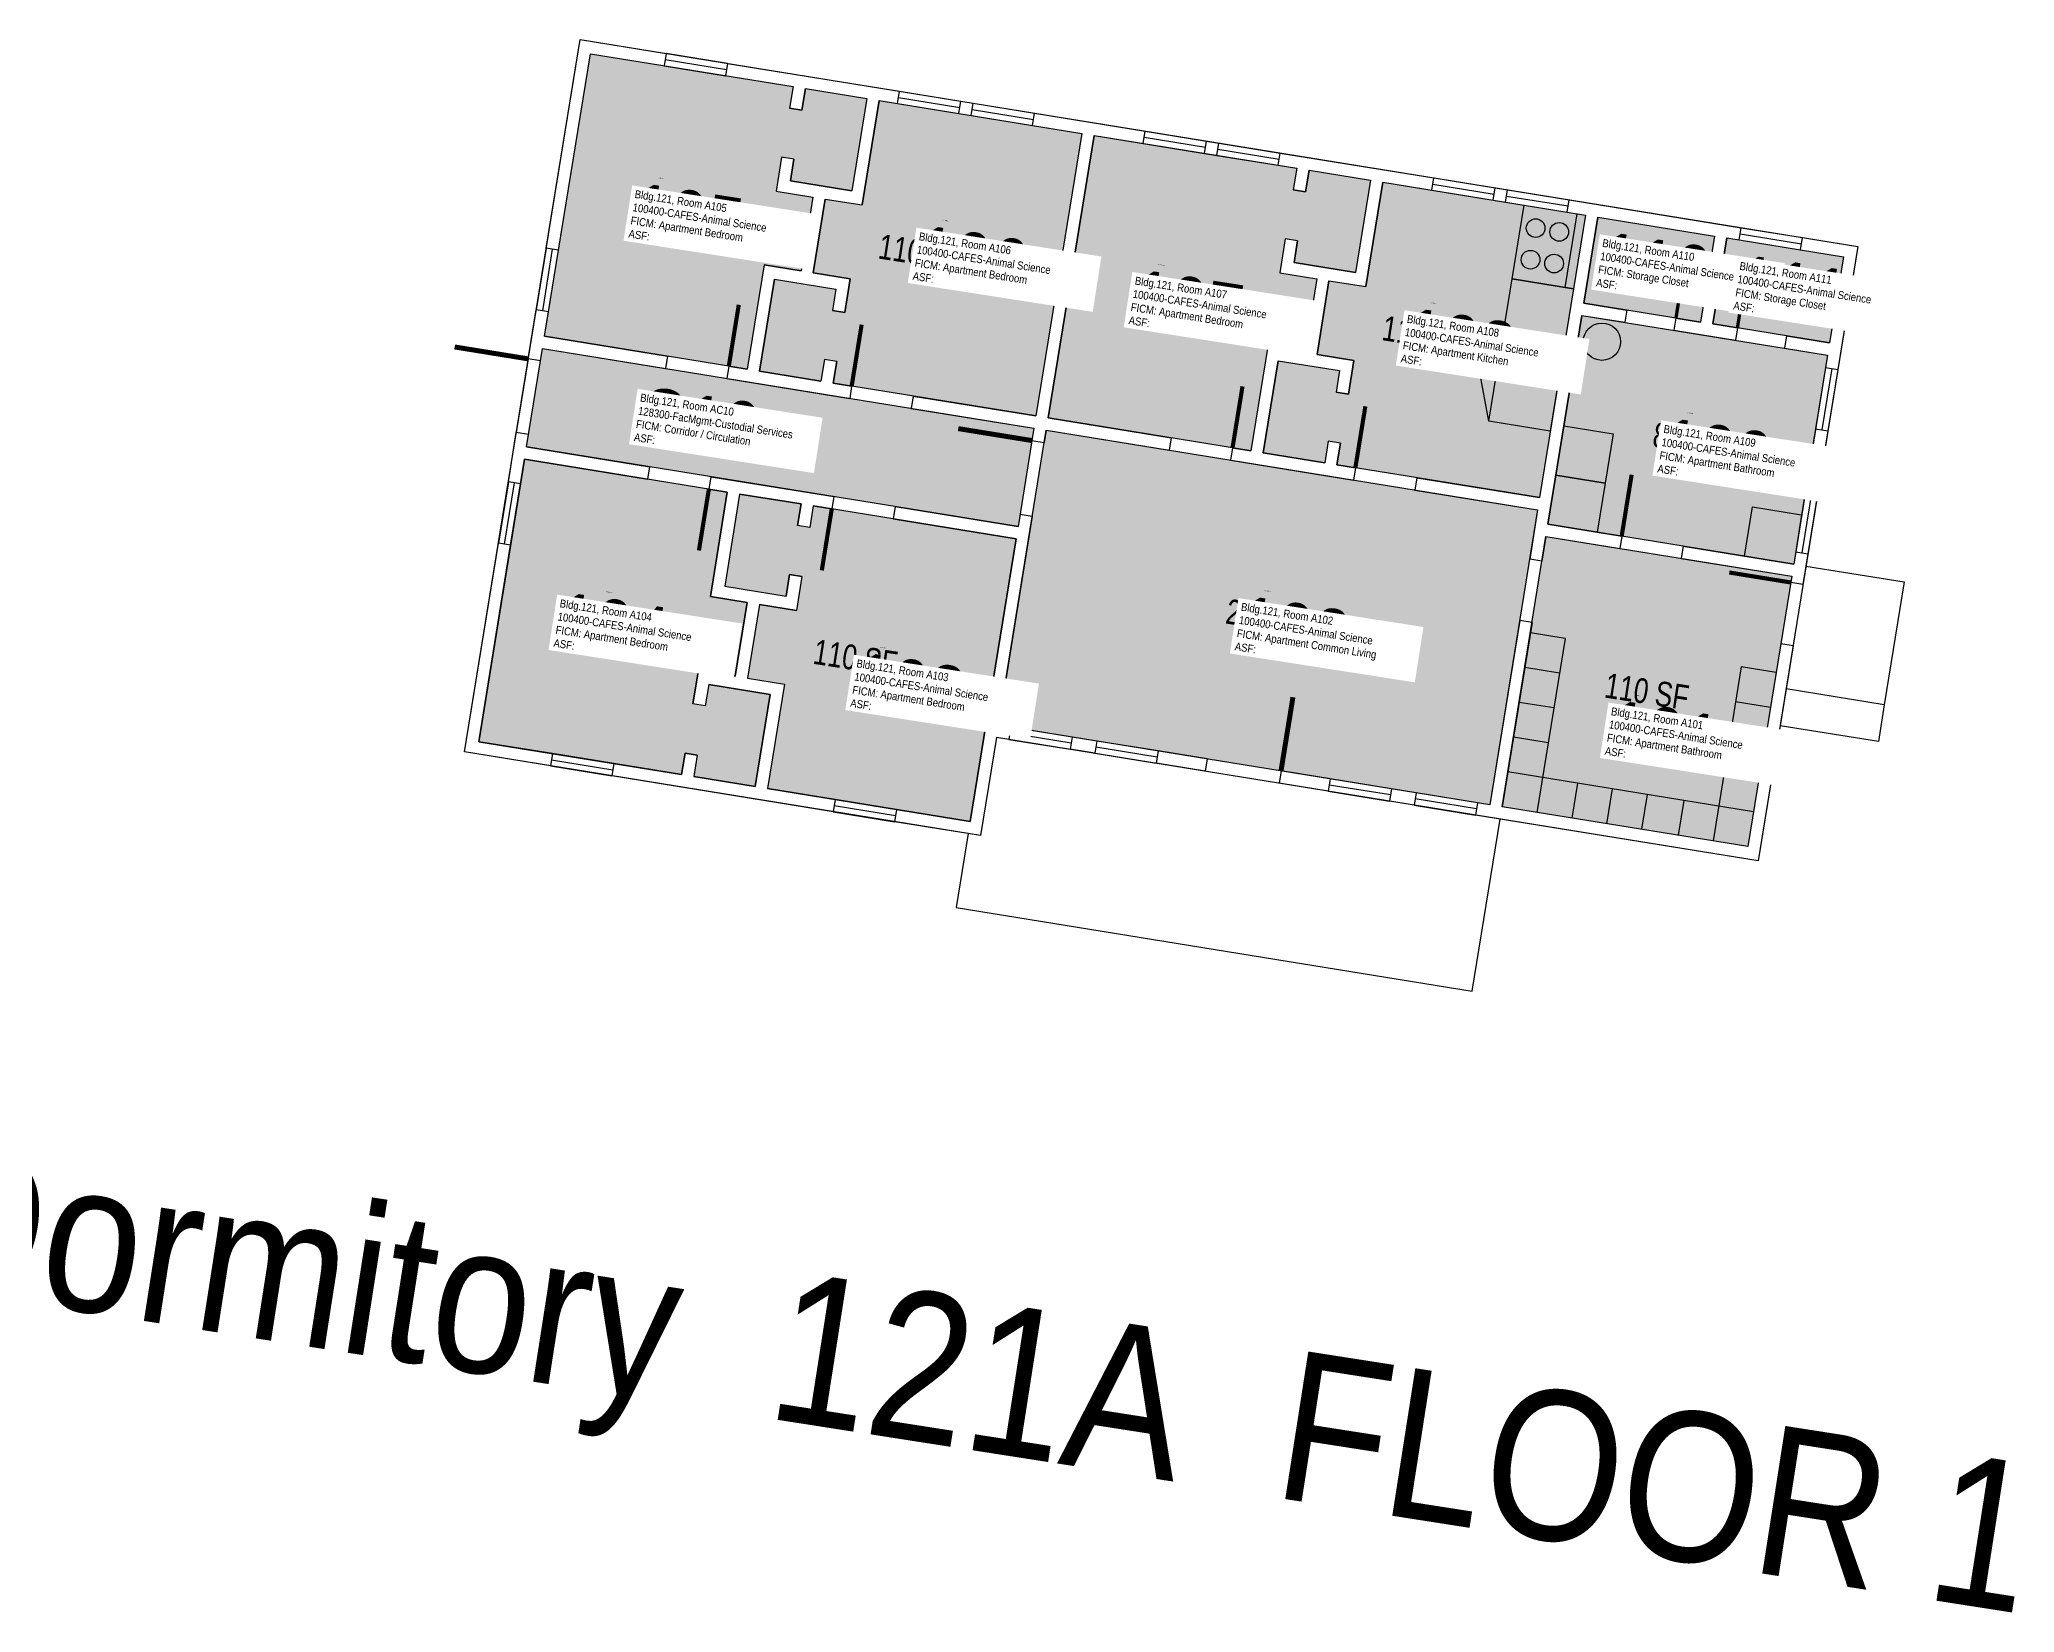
# Model space of a CAD drawing. Header units: inches. Extents: x 69132780 to 69134685, y 27726918 to 27727676.
# Drawn here: x 69133733 to 69134685, y 27726918 to 27727676 of the extents above; entities that cross this region are included whole.
import ezdxf
from ezdxf.enums import TextEntityAlignment as Align

# ---------------------------------------------------------------- set-up
doc = ezdxf.new("R2010")
doc.units = ezdxf.units.IN
doc.header["$LTSCALE"] = 10
doc.header["$MEASUREMENT"] = 0
for name, color, linetype in [('A-DOOR', 2, 'CONTINUOUS'), ('A-FLOR', 3, 'CONTINUOUS'), ('A-GLAZ', 1, 'CONTINUOUS'), ('A-IDEN-RNUM', 7, 'CONTINUOUS'), ('A-IDEN-SNUM', 4, 'CONTINUOUS'), ('A-IDEN-VNUM', 4, 'CONTINUOUS'), ('A-TTLB', 4, 'CONTINUOUS'), ('A-WALL', 5, 'CONTINUOUS'), ('AREA-ASSIGN', 7, 'CONTINUOUS'), ('AREA-GROSS', 1, 'CONTINUOUS'), ('AREA-TEXT', 3, 'CONTINUOUS'), ('Rooms-Category-Color', 7, 'CONTINUOUS'), ('Rooms-College-Color', 7, 'CONTINUOUS'), ('Rooms-Department-Color', 7, 'CONTINUOUS'), ('Rooms-Division-Color', 7, 'CONTINUOUS'), ('Rooms-Information', 7, 'CONTINUOUS')]:
    doc.layers.add(name, color=color, linetype=linetype)
doc.styles.add('CP_AREA', font='arial.ttf', dxfattribs={"height": 15})
doc.styles.add('CP_ROOMSNUMBER', font='arial.ttf', dxfattribs={"height": 1})
doc.styles.add('CP_ROOMVNUMBER', font='arial.ttf', dxfattribs={"width": 0.85, "height": 0.075})
doc.styles.add('CP_TITLE', font='arial.ttf', dxfattribs={"width": 0.85, "height": 0.125})

msp = doc.modelspace()

# ---------------------------------------------------------------- hatches: boundary and pattern name
at = {"layer": 'Rooms-Category-Color', "true_color": 0x728ef3}
for points in [[(69134073.76, 27727516.99), (69133976.04, 27727532.84), (69133998.12, 27727669.06), (69134095.85, 27727653.22), (69134094.17, 27727642.85), (69134100.09, 27727641.89), (69134101.77, 27727652.25), (69134131.38, 27727647.45), (69134124.18, 27727603.03), (69134094.57, 27727607.83), (69134096.25, 27727618.2), (69134090.33, 27727619.16), (69134087.69, 27727602.87), (69134105.45, 27727599.99), (69134099.69, 27727564.46), (69134081.92, 27727567.34)], [(69134212.94, 27727494.43), (69134115.22, 27727510.27), (69134116.9, 27727520.64), (69134110.98, 27727521.6), (69134109.3, 27727511.23), (69134079.68, 27727516.03), (69134086.89, 27727560.45), (69134116.5, 27727555.65), (69134114.82, 27727545.29), (69134120.74, 27727544.33), (69134123.38, 27727560.61), (69134105.61, 27727563.5), (69134111.38, 27727599.03), (69134129.14, 27727596.15), (69134137.31, 27727646.49), (69134235.03, 27727630.65)], [(69134316.59, 27727477.62), (69134218.87, 27727493.47), (69134240.95, 27727629.69), (69134338.68, 27727613.85), (69134337, 27727603.48), (69134342.92, 27727602.52), (69134344.6, 27727612.89), (69134374.21, 27727608.08), (69134367.01, 27727563.66), (69134337.4, 27727568.47), (69134339.08, 27727578.83), (69134333.16, 27727579.79), (69134330.51, 27727563.5), (69134348.28, 27727560.62), (69134342.52, 27727525.09), (69134324.75, 27727527.97)], [(69134455.77, 27727455.06), (69134358.05, 27727470.9), (69134359.73, 27727481.27), (69134353.81, 27727482.23), (69134352.13, 27727471.86), (69134322.51, 27727476.66), (69134329.72, 27727521.08), (69134359.33, 27727516.28), (69134357.65, 27727505.92), (69134363.57, 27727504.96), (69134366.21, 27727521.25), (69134348.44, 27727524.13), (69134354.21, 27727559.66), (69134371.97, 27727556.78), (69134380.14, 27727607.12), (69134477.86, 27727591.28)], [(69134533.33, 27727539.74), (69134477.06, 27727548.86), (69134483.78, 27727590.32), (69134540.05, 27727581.2)], [(69134539.25, 27727538.78), (69134545.97, 27727580.24), (69134602.24, 27727571.12), (69134595.51, 27727529.66)], [(69134476.1, 27727542.94), (69134594.55, 27727523.73), (69134578.23, 27727423.05), (69134459.78, 27727442.25)], [(69134431.77, 27727306.99), (69134194.86, 27727345.4), (69134217.91, 27727487.55), (69134454.81, 27727449.14)], [(69134064.16, 27727457.77), (69133966.44, 27727473.61), (69133944.35, 27727337.39), (69134042.07, 27727321.55), (69134043.76, 27727331.91), (69134049.68, 27727330.95), (69134048, 27727320.59), (69134077.61, 27727315.78), (69134084.81, 27727360.2), (69134055.2, 27727365.01), (69134053.52, 27727354.64), (69134047.6, 27727355.6), (69134050.24, 27727371.89), (69134068, 27727369.01), (69134073.77, 27727404.54), (69134056, 27727407.42)], [(69134203.34, 27727435.2), (69134105.62, 27727451.05), (69134103.94, 27727440.68), (69134098.02, 27727441.64), (69134099.7, 27727452.01), (69134070.08, 27727456.81), (69134062.88, 27727412.39), (69134092.49, 27727407.59), (69134094.17, 27727417.95), (69134100.1, 27727416.99), (69134097.46, 27727400.7), (69134079.69, 27727403.58), (69134073.93, 27727368.05), (69134091.7, 27727365.17), (69134083.53, 27727314.82), (69134181.26, 27727298.98)], [(69134556.14, 27727286.83), (69134437.69, 27727306.03), (69134458.82, 27727436.33), (69134577.27, 27727417.13)]]:
    msp.add_hatch(color=171, dxfattribs=at).paths.add_polyline_path(points)
at = {"layer": 'Rooms-Category-Color', "true_color": 0xadadad}
msp.add_hatch(color=253, dxfattribs=at).paths.add_polyline_path([(69134204.3, 27727441.12), (69133967.4, 27727479.53), (69133975.08, 27727526.91), (69134211.98, 27727488.51)])
at = {"layer": 'Rooms-College-Color', "true_color": 0xadadad}
for points in [[(69134073.76, 27727516.99), (69133976.04, 27727532.84), (69133998.12, 27727669.06), (69134095.85, 27727653.22), (69134094.17, 27727642.85), (69134100.09, 27727641.89), (69134101.77, 27727652.25), (69134131.38, 27727647.45), (69134124.18, 27727603.03), (69134094.57, 27727607.83), (69134096.25, 27727618.2), (69134090.33, 27727619.16), (69134087.69, 27727602.87), (69134105.45, 27727599.99), (69134099.69, 27727564.46), (69134081.92, 27727567.34)], [(69134212.94, 27727494.43), (69134115.22, 27727510.27), (69134116.9, 27727520.64), (69134110.98, 27727521.6), (69134109.3, 27727511.23), (69134079.68, 27727516.03), (69134086.89, 27727560.45), (69134116.5, 27727555.65), (69134114.82, 27727545.29), (69134120.74, 27727544.33), (69134123.38, 27727560.61), (69134105.61, 27727563.5), (69134111.38, 27727599.03), (69134129.14, 27727596.15), (69134137.31, 27727646.49), (69134235.03, 27727630.65)], [(69134316.59, 27727477.62), (69134218.87, 27727493.47), (69134240.95, 27727629.69), (69134338.68, 27727613.85), (69134337, 27727603.48), (69134342.92, 27727602.52), (69134344.6, 27727612.89), (69134374.21, 27727608.08), (69134367.01, 27727563.66), (69134337.4, 27727568.47), (69134339.08, 27727578.83), (69134333.16, 27727579.79), (69134330.51, 27727563.5), (69134348.28, 27727560.62), (69134342.52, 27727525.09), (69134324.75, 27727527.97)], [(69134455.77, 27727455.06), (69134358.05, 27727470.9), (69134359.73, 27727481.27), (69134353.81, 27727482.23), (69134352.13, 27727471.86), (69134322.51, 27727476.66), (69134329.72, 27727521.08), (69134359.33, 27727516.28), (69134357.65, 27727505.92), (69134363.57, 27727504.96), (69134366.21, 27727521.25), (69134348.44, 27727524.13), (69134354.21, 27727559.66), (69134371.97, 27727556.78), (69134380.14, 27727607.12), (69134477.86, 27727591.28)], [(69134533.33, 27727539.74), (69134477.06, 27727548.86), (69134483.78, 27727590.32), (69134540.05, 27727581.2)], [(69134539.25, 27727538.78), (69134545.97, 27727580.24), (69134602.24, 27727571.12), (69134595.51, 27727529.66)], [(69134476.1, 27727542.94), (69134594.55, 27727523.73), (69134578.23, 27727423.05), (69134459.78, 27727442.25)], [(69134204.3, 27727441.12), (69133967.4, 27727479.53), (69133975.08, 27727526.91), (69134211.98, 27727488.51)], [(69134431.77, 27727306.99), (69134194.86, 27727345.4), (69134217.91, 27727487.55), (69134454.81, 27727449.14)], [(69134064.16, 27727457.77), (69133966.44, 27727473.61), (69133944.35, 27727337.39), (69134042.07, 27727321.55), (69134043.76, 27727331.91), (69134049.68, 27727330.95), (69134048, 27727320.59), (69134077.61, 27727315.78), (69134084.81, 27727360.2), (69134055.2, 27727365.01), (69134053.52, 27727354.64), (69134047.6, 27727355.6), (69134050.24, 27727371.89), (69134068, 27727369.01), (69134073.77, 27727404.54), (69134056, 27727407.42)], [(69134203.34, 27727435.2), (69134105.62, 27727451.05), (69134103.94, 27727440.68), (69134098.02, 27727441.64), (69134099.7, 27727452.01), (69134070.08, 27727456.81), (69134062.88, 27727412.39), (69134092.49, 27727407.59), (69134094.17, 27727417.95), (69134100.1, 27727416.99), (69134097.46, 27727400.7), (69134079.69, 27727403.58), (69134073.93, 27727368.05), (69134091.7, 27727365.17), (69134083.53, 27727314.82), (69134181.26, 27727298.98)], [(69134556.14, 27727286.83), (69134437.69, 27727306.03), (69134458.82, 27727436.33), (69134577.27, 27727417.13)]]:
    msp.add_hatch(color=253, dxfattribs=at).paths.add_polyline_path(points)
at = {"layer": 'Rooms-Department-Color', "true_color": 0xe3c5e1}
for points in [[(69134073.76, 27727516.99), (69133976.04, 27727532.84), (69133998.12, 27727669.06), (69134095.85, 27727653.22), (69134094.17, 27727642.85), (69134100.09, 27727641.89), (69134101.77, 27727652.25), (69134131.38, 27727647.45), (69134124.18, 27727603.03), (69134094.57, 27727607.83), (69134096.25, 27727618.2), (69134090.33, 27727619.16), (69134087.69, 27727602.87), (69134105.45, 27727599.99), (69134099.69, 27727564.46), (69134081.92, 27727567.34)], [(69134212.94, 27727494.43), (69134115.22, 27727510.27), (69134116.9, 27727520.64), (69134110.98, 27727521.6), (69134109.3, 27727511.23), (69134079.68, 27727516.03), (69134086.89, 27727560.45), (69134116.5, 27727555.65), (69134114.82, 27727545.29), (69134120.74, 27727544.33), (69134123.38, 27727560.61), (69134105.61, 27727563.5), (69134111.38, 27727599.03), (69134129.14, 27727596.15), (69134137.31, 27727646.49), (69134235.03, 27727630.65)], [(69134316.59, 27727477.62), (69134218.87, 27727493.47), (69134240.95, 27727629.69), (69134338.68, 27727613.85), (69134337, 27727603.48), (69134342.92, 27727602.52), (69134344.6, 27727612.89), (69134374.21, 27727608.08), (69134367.01, 27727563.66), (69134337.4, 27727568.47), (69134339.08, 27727578.83), (69134333.16, 27727579.79), (69134330.51, 27727563.5), (69134348.28, 27727560.62), (69134342.52, 27727525.09), (69134324.75, 27727527.97)], [(69134455.77, 27727455.06), (69134358.05, 27727470.9), (69134359.73, 27727481.27), (69134353.81, 27727482.23), (69134352.13, 27727471.86), (69134322.51, 27727476.66), (69134329.72, 27727521.08), (69134359.33, 27727516.28), (69134357.65, 27727505.92), (69134363.57, 27727504.96), (69134366.21, 27727521.25), (69134348.44, 27727524.13), (69134354.21, 27727559.66), (69134371.97, 27727556.78), (69134380.14, 27727607.12), (69134477.86, 27727591.28)], [(69134533.33, 27727539.74), (69134477.06, 27727548.86), (69134483.78, 27727590.32), (69134540.05, 27727581.2)], [(69134539.25, 27727538.78), (69134545.97, 27727580.24), (69134602.24, 27727571.12), (69134595.51, 27727529.66)], [(69134476.1, 27727542.94), (69134594.55, 27727523.73), (69134578.23, 27727423.05), (69134459.78, 27727442.25)], [(69134431.77, 27727306.99), (69134194.86, 27727345.4), (69134217.91, 27727487.55), (69134454.81, 27727449.14)], [(69134064.16, 27727457.77), (69133966.44, 27727473.61), (69133944.35, 27727337.39), (69134042.07, 27727321.55), (69134043.76, 27727331.91), (69134049.68, 27727330.95), (69134048, 27727320.59), (69134077.61, 27727315.78), (69134084.81, 27727360.2), (69134055.2, 27727365.01), (69134053.52, 27727354.64), (69134047.6, 27727355.6), (69134050.24, 27727371.89), (69134068, 27727369.01), (69134073.77, 27727404.54), (69134056, 27727407.42)], [(69134203.34, 27727435.2), (69134105.62, 27727451.05), (69134103.94, 27727440.68), (69134098.02, 27727441.64), (69134099.7, 27727452.01), (69134070.08, 27727456.81), (69134062.88, 27727412.39), (69134092.49, 27727407.59), (69134094.17, 27727417.95), (69134100.1, 27727416.99), (69134097.46, 27727400.7), (69134079.69, 27727403.58), (69134073.93, 27727368.05), (69134091.7, 27727365.17), (69134083.53, 27727314.82), (69134181.26, 27727298.98)], [(69134556.14, 27727286.83), (69134437.69, 27727306.03), (69134458.82, 27727436.33), (69134577.27, 27727417.13)]]:
    msp.add_hatch(color=254, dxfattribs=at).paths.add_polyline_path(points)
at = {"layer": 'Rooms-Department-Color', "true_color": 0xacacac}
msp.add_hatch(color=253, dxfattribs=at).paths.add_polyline_path([(69134204.3, 27727441.12), (69133967.4, 27727479.53), (69133975.08, 27727526.91), (69134211.98, 27727488.51)])
at = {"layer": 'Rooms-Division-Color', "true_color": 0xe3c5e1}
for points in [[(69134073.76, 27727516.99), (69133976.04, 27727532.84), (69133998.12, 27727669.06), (69134095.85, 27727653.22), (69134094.17, 27727642.85), (69134100.09, 27727641.89), (69134101.77, 27727652.25), (69134131.38, 27727647.45), (69134124.18, 27727603.03), (69134094.57, 27727607.83), (69134096.25, 27727618.2), (69134090.33, 27727619.16), (69134087.69, 27727602.87), (69134105.45, 27727599.99), (69134099.69, 27727564.46), (69134081.92, 27727567.34)], [(69134212.94, 27727494.43), (69134115.22, 27727510.27), (69134116.9, 27727520.64), (69134110.98, 27727521.6), (69134109.3, 27727511.23), (69134079.68, 27727516.03), (69134086.89, 27727560.45), (69134116.5, 27727555.65), (69134114.82, 27727545.29), (69134120.74, 27727544.33), (69134123.38, 27727560.61), (69134105.61, 27727563.5), (69134111.38, 27727599.03), (69134129.14, 27727596.15), (69134137.31, 27727646.49), (69134235.03, 27727630.65)], [(69134316.59, 27727477.62), (69134218.87, 27727493.47), (69134240.95, 27727629.69), (69134338.68, 27727613.85), (69134337, 27727603.48), (69134342.92, 27727602.52), (69134344.6, 27727612.89), (69134374.21, 27727608.08), (69134367.01, 27727563.66), (69134337.4, 27727568.47), (69134339.08, 27727578.83), (69134333.16, 27727579.79), (69134330.51, 27727563.5), (69134348.28, 27727560.62), (69134342.52, 27727525.09), (69134324.75, 27727527.97)], [(69134455.77, 27727455.06), (69134358.05, 27727470.9), (69134359.73, 27727481.27), (69134353.81, 27727482.23), (69134352.13, 27727471.86), (69134322.51, 27727476.66), (69134329.72, 27727521.08), (69134359.33, 27727516.28), (69134357.65, 27727505.92), (69134363.57, 27727504.96), (69134366.21, 27727521.25), (69134348.44, 27727524.13), (69134354.21, 27727559.66), (69134371.97, 27727556.78), (69134380.14, 27727607.12), (69134477.86, 27727591.28)], [(69134533.33, 27727539.74), (69134477.06, 27727548.86), (69134483.78, 27727590.32), (69134540.05, 27727581.2)], [(69134539.25, 27727538.78), (69134545.97, 27727580.24), (69134602.24, 27727571.12), (69134595.51, 27727529.66)], [(69134476.1, 27727542.94), (69134594.55, 27727523.73), (69134578.23, 27727423.05), (69134459.78, 27727442.25)], [(69134431.77, 27727306.99), (69134194.86, 27727345.4), (69134217.91, 27727487.55), (69134454.81, 27727449.14)], [(69134064.16, 27727457.77), (69133966.44, 27727473.61), (69133944.35, 27727337.39), (69134042.07, 27727321.55), (69134043.76, 27727331.91), (69134049.68, 27727330.95), (69134048, 27727320.59), (69134077.61, 27727315.78), (69134084.81, 27727360.2), (69134055.2, 27727365.01), (69134053.52, 27727354.64), (69134047.6, 27727355.6), (69134050.24, 27727371.89), (69134068, 27727369.01), (69134073.77, 27727404.54), (69134056, 27727407.42)], [(69134203.34, 27727435.2), (69134105.62, 27727451.05), (69134103.94, 27727440.68), (69134098.02, 27727441.64), (69134099.7, 27727452.01), (69134070.08, 27727456.81), (69134062.88, 27727412.39), (69134092.49, 27727407.59), (69134094.17, 27727417.95), (69134100.1, 27727416.99), (69134097.46, 27727400.7), (69134079.69, 27727403.58), (69134073.93, 27727368.05), (69134091.7, 27727365.17), (69134083.53, 27727314.82), (69134181.26, 27727298.98)], [(69134556.14, 27727286.83), (69134437.69, 27727306.03), (69134458.82, 27727436.33), (69134577.27, 27727417.13)]]:
    msp.add_hatch(color=254, dxfattribs=at).paths.add_polyline_path(points)
at = {"layer": 'Rooms-Division-Color', "true_color": 0xadadad}
msp.add_hatch(color=253, dxfattribs=at).paths.add_polyline_path([(69134204.3, 27727441.12), (69133967.4, 27727479.53), (69133975.08, 27727526.91), (69134211.98, 27727488.51)])

# ---------------------------------------------------------------- linework, layer by layer
at = {"layer": 'A-DOOR'}
for points in [[(69134521.48, 27727541.66, 1.6, 1.6, 0), (69134525.32, 27727565.35, 0, 0, 0.414214), (69134497.79, 27727545.5, 0, 0, 1)], [(69134551.09, 27727536.86, 1.6, 1.6, 0), (69134554.93, 27727560.55, 0, 0, -0.414214), (69134574.78, 27727533.02, 0, 0, -1)], [(69134064.88, 27727518.43, 2, 2, 0), (69134069.68, 27727548.05, 0, 0, 0.414214), (69134035.27, 27727523.24, 0, 0, 1)], [(69134124.1, 27727508.83, 2, 2, 0), (69134128.91, 27727538.45, 0, 0, -0.414214), (69134153.72, 27727504.03, 0, 0, -1)], [(69133968.25, 27727521.94, 2.4, 2.4, 0), (69133932.71, 27727527.71, 0, 0, 0.414214), (69133962.49, 27727486.41, 0, 0, 1)], [(69134307.71, 27727479.06, 2, 2, 0), (69134312.51, 27727508.68, 0, 0, 0.414214), (69134278.09, 27727483.87, 0, 0, 1)], [(69134366.93, 27727469.46, 2, 2, 0), (69134371.74, 27727499.08, 0, 0, -0.414214), (69134396.55, 27727464.66, 0, 0, -1)], [(69134211.02, 27727482.58, 2.4, 2.4, 0), (69134175.49, 27727488.34, 0, 0, 0.414214), (69134205.26, 27727447.05, 0, 0, 1)], [(69134495.31, 27727436.49, 2, 2, 0), (69134500.11, 27727466.11, 0, 0, -0.414214), (69134524.93, 27727431.69, 0, 0, -1)], [(69134055.28, 27727459.21, 2, 2, 0), (69134050.47, 27727429.59, 0, 0, -0.414214), (69134025.66, 27727464.01, 0, 0, -1)], [(69134114.5, 27727449.61, 2, 2, 0), (69134109.7, 27727419.99, 0, 0, 0.414214), (69134144.12, 27727444.8, 0, 0, 1)], [(69134576.79, 27727414.17, 2, 2, 0), (69134547.18, 27727418.97, 0, 0, 0.414214), (69134571.99, 27727384.55, 0, 0, 1)], [(69134331.08, 27727323.32, 2.4, 2.4, 0), (69134336.84, 27727358.85, 0, 0, 0.414214), (69134295.55, 27727329.08, 0, 0, 1)]]:
    msp.add_lwpolyline(points, format="xyseb", dxfattribs=at)
at = {"layer": 'A-FLOR'}
for p, q in [((69134473.7, 27727591.96), (69134467.94, 27727556.42)), ((69134468.08, 27727387.22), (69134451.29, 27727389.94)), ((69134468.08, 27727387.22), (69134454.47, 27727303.31)), ((69134465.35, 27727370.44), (69134448.57, 27727373.16)), ((69134552.97, 27727373.45), (69134539.36, 27727289.55)), ((69134569.75, 27727370.73), (69134552.97, 27727373.45)), ((69134462.63, 27727353.65), (69134445.85, 27727356.37)), ((69134567.03, 27727353.95), (69134550.25, 27727356.67)), ((69134459.91, 27727336.87), (69134443.13, 27727339.59)), ((69134564.31, 27727337.17), (69134547.53, 27727339.89)), ((69134558.87, 27727303.61), (69134440.41, 27727322.81)), ((69134473.97, 27727317.37), (69134471.25, 27727300.59)), ((69134490.75, 27727314.65), (69134488.03, 27727297.87)), ((69134561.59, 27727320.39), (69134544.8, 27727323.11)), ((69134507.54, 27727311.93), (69134504.81, 27727295.15)), ((69134525.3, 27727309.05), (69134522.58, 27727292.27))]:
    msp.add_line(p, q, dxfattribs=at)
for points in [[(69134442.48, 27727560.55), (69134448.25, 27727596.08), (69134477.86, 27727591.28), (69134472.1, 27727555.74)], [(69134436.72, 27727525.01), (69134442.48, 27727560.55), (69134472.1, 27727555.74), (69134466.34, 27727520.21)], [(69134463.62, 27727465.94), (69134467.46, 27727489.63), (69134491.15, 27727485.79), (69134487.31, 27727462.1)], [(69134459.78, 27727442.25), (69134463.62, 27727465.94), (69134487.31, 27727462.1), (69134483.47, 27727438.41)], [(69134554.54, 27727426.89), (69134558.38, 27727450.58), (69134582.07, 27727446.74), (69134578.23, 27727423.05)]]:
    msp.add_lwpolyline(points, close=True, dxfattribs=at)
for points in [[(69134584.15, 27727422.09), (69134631.53, 27727414.41), (69134621.93, 27727355.18), (69134574.55, 27727362.86)], [(69134621.93, 27727355.18), (69134619.05, 27727337.41), (69134571.67, 27727345.09)], [(69134180.3, 27727293.06), (69134174.54, 27727257.52), (69134423.29, 27727217.19), (69134436.73, 27727300.11)]]:
    msp.add_lwpolyline(points, dxfattribs=at)
for centre, radius in [((69134453.84, 27727585.02), 4.5), ((69134465.21, 27727583.18), 4.5), ((69134451.37, 27727569.78), 4.5), ((69134462.74, 27727567.93), 4.5), ((69134485.79, 27727530.25), 9)]:
    msp.add_circle(centre, radius, dxfattribs=at)
at = {"layer": 'A-GLAZ'}
for p, q in [((69134064.23, 27727664.42), (69134034.62, 27727669.22)), ((69134033.66, 27727663.3), (69134063.27, 27727658.5)), ((69134034.14, 27727666.26), (69134063.75, 27727661.46)), ((69134146.67, 27727648.01), (69134176.28, 27727643.21)), ((69134147.15, 27727650.98), (69134176.76, 27727646.17)), ((69134146.19, 27727645.05), (69134175.8, 27727640.25)), ((69134181.73, 27727639.29), (69134211.34, 27727634.49)), ((69134182.21, 27727642.25), (69134211.82, 27727637.45)), ((69134182.69, 27727645.21), (69134212.3, 27727640.41)), ((69134265.12, 27727628.81), (69134294.74, 27727624.01)), ((69134265.6, 27727631.77), (69134295.22, 27727626.97)), ((69134264.64, 27727625.85), (69134294.26, 27727621.05)), ((69134300.18, 27727620.09), (69134329.79, 27727615.29)), ((69134300.66, 27727623.05), (69134330.27, 27727618.25)), ((69134301.14, 27727626.01), (69134330.75, 27727621.21)), ((69134403.83, 27727603.28), (69134433.44, 27727598.48)), ((69134404.31, 27727606.24), (69134433.92, 27727601.44)), ((69134404.79, 27727609.21), (69134434.4, 27727604.4)), ((69134439.84, 27727600.48), (69134469.46, 27727595.68)), ((69134440.32, 27727603.44), (69134469.94, 27727598.64)), ((69134439.36, 27727597.52), (69134468.98, 27727592.72)), ((69134552.37, 27727582.24), (69134581.99, 27727577.44)), ((69134552.85, 27727585.2), (69134582.47, 27727580.4)), ((69133976.84, 27727575.26), (69133972.04, 27727545.64)), ((69133979.8, 27727574.78), (69133975, 27727545.16)), ((69133977.96, 27727544.68), (69133982.76, 27727574.3)), ((69134551.89, 27727579.28), (69134581.51, 27727574.48)), ((69133968.2, 27727521.95), (69133962.43, 27727486.42)), ((69134593.59, 27727517.81), (69134588.79, 27727488.2)), ((69134596.55, 27727517.33), (69134591.75, 27727487.72)), ((69134599.52, 27727516.85), (69134594.71, 27727487.24)), ((69133958.59, 27727462.73), (69133953.79, 27727433.11)), ((69133956.75, 27727432.63), (69133961.55, 27727462.25)), ((69133959.71, 27727432.15), (69133964.52, 27727461.77)), ((69134583.99, 27727458.59), (69134579.19, 27727428.97)), ((69134586.95, 27727458.1), (69134582.15, 27727428.49)), ((69134589.91, 27727457.62), (69134585.11, 27727428.01)), ((69134230.4, 27727339.64), (69134200.78, 27727344.44)), ((69134199.82, 27727338.52), (69134229.44, 27727333.72)), ((69134229.92, 27727336.68), (69134200.3, 27727341.48)), ((69134271.38, 27727329.96), (69134241.76, 27727334.76)), ((69134271.86, 27727332.92), (69134242.24, 27727337.72)), ((69133978.93, 27727325.71), (69134008.54, 27727320.9)), ((69133979.41, 27727328.67), (69134009.02, 27727323.87)), ((69134009.5, 27727326.83), (69133979.89, 27727331.63)), ((69134241.28, 27727331.8), (69134270.9, 27727327)), ((69134383.91, 27727311.71), (69134354.29, 27727316.51)), ((69134384.39, 27727314.67), (69134354.77, 27727319.48)), ((69134115.63, 27727306.58), (69134145.24, 27727301.78)), ((69134145.72, 27727304.74), (69134116.11, 27727309.54)), ((69134353.81, 27727313.55), (69134383.43, 27727308.75)), ((69134395.27, 27727306.83), (69134424.89, 27727302.03)), ((69134425.37, 27727304.99), (69134395.75, 27727309.79)), ((69134425.85, 27727307.95), (69134396.23, 27727312.75)), ((69134115.15, 27727303.62), (69134144.76, 27727298.82))]:
    msp.add_line(p, q, dxfattribs=at)
msp.add_lwpolyline([(69134431.29, 27727491.92), (69134436.09, 27727521.53), (69134465.71, 27727516.73), (69134460.9, 27727487.12), (69134431.29, 27727491.92), (69134425.78, 27727521.41)], dxfattribs=at)
at = {"layer": 'A-WALL'}
for p, q in [((69133976.84, 27727575.26), (69133993.16, 27727675.94)), ((69133982.76, 27727574.3), (69133998.12, 27727669.06)), ((69133993.16, 27727675.94), (69134034.62, 27727669.22)), ((69133998.12, 27727669.06), (69134095.85, 27727653.22)), ((69134034.62, 27727669.22), (69134033.66, 27727663.3)), ((69134064.23, 27727664.42), (69134063.27, 27727658.5)), ((69134064.23, 27727664.42), (69134147.15, 27727650.98)), ((69134095.85, 27727653.22), (69134094.17, 27727642.85)), ((69134101.77, 27727652.25), (69134100.09, 27727641.89)), ((69134101.77, 27727652.25), (69134131.38, 27727647.45)), ((69134146.19, 27727645.05), (69134147.15, 27727650.98)), ((69134100.09, 27727641.89), (69134094.17, 27727642.85)), ((69134131.38, 27727647.45), (69134124.18, 27727603.03)), ((69134137.31, 27727646.49), (69134129.14, 27727596.15)), ((69134137.31, 27727646.49), (69134146.19, 27727645.05)), ((69134175.8, 27727640.25), (69134176.76, 27727646.17)), ((69134175.8, 27727640.25), (69134181.73, 27727639.29)), ((69134176.76, 27727646.17), (69134182.69, 27727645.21)), ((69134181.73, 27727639.29), (69134182.69, 27727645.21)), ((69134211.34, 27727634.49), (69134212.3, 27727640.41)), ((69134212.3, 27727640.41), (69134265.6, 27727631.77)), ((69134211.34, 27727634.49), (69134235.03, 27727630.65)), ((69134235.03, 27727630.65), (69134212.94, 27727494.43)), ((69134240.95, 27727629.69), (69134218.87, 27727493.47)), ((69134240.95, 27727629.69), (69134264.64, 27727625.85)), ((69134264.64, 27727625.85), (69134265.6, 27727631.77)), ((69134090.33, 27727619.16), (69134087.69, 27727602.87)), ((69134096.25, 27727618.2), (69134090.33, 27727619.16)), ((69134294.26, 27727621.05), (69134295.22, 27727626.97)), ((69134294.26, 27727621.05), (69134300.18, 27727620.09)), ((69134294.26, 27727621.05), (69134300.18, 27727620.09)), ((69134295.22, 27727626.97), (69134301.14, 27727626.01)), ((69134295.22, 27727626.97), (69134301.14, 27727626.01)), ((69134300.18, 27727620.09), (69134301.14, 27727626.01)), ((69134329.79, 27727615.29), (69134330.75, 27727621.21)), ((69134330.75, 27727621.21), (69134404.79, 27727609.21)), ((69134096.25, 27727618.2), (69134094.57, 27727607.83)), ((69134329.79, 27727615.29), (69134338.68, 27727613.85)), ((69134338.68, 27727613.85), (69134337, 27727603.48)), ((69134344.6, 27727612.89), (69134342.92, 27727602.52)), ((69134344.6, 27727612.89), (69134374.21, 27727608.08)), ((69134087.69, 27727602.87), (69134105.45, 27727599.99)), ((69134094.57, 27727607.83), (69134124.18, 27727603.03)), ((69134105.45, 27727599.99), (69134099.69, 27727564.46)), ((69134342.92, 27727602.52), (69134337, 27727603.48)), ((69134374.21, 27727608.08), (69134367.01, 27727563.66)), ((69134380.14, 27727607.12), (69134371.97, 27727556.78)), ((69134380.14, 27727607.12), (69134403.83, 27727603.28)), ((69134403.83, 27727603.28), (69134404.79, 27727609.21)), ((69134433.44, 27727598.48), (69134434.4, 27727604.4)), ((69134434.4, 27727604.4), (69134440.32, 27727603.44)), ((69134434.4, 27727604.4), (69134440.32, 27727603.44)), ((69134434.4, 27727604.4), (69134440.32, 27727603.44)), ((69134439.36, 27727597.52), (69134440.32, 27727603.44)), ((69134111.38, 27727599.03), (69134105.61, 27727563.5)), ((69134111.38, 27727599.03), (69134129.14, 27727596.15)), ((69134433.44, 27727598.48), (69134439.36, 27727597.52)), ((69134433.44, 27727598.48), (69134439.36, 27727597.52)), ((69134433.44, 27727598.48), (69134439.36, 27727597.52)), ((69134477.86, 27727591.28), (69134455.77, 27727455.06)), ((69134468.98, 27727592.72), (69134469.94, 27727598.64)), ((69134468.98, 27727592.72), (69134477.86, 27727591.28)), ((69134469.94, 27727598.64), (69134552.85, 27727585.2)), ((69134483.78, 27727590.32), (69134477.06, 27727548.86)), ((69134483.78, 27727590.32), (69134540.05, 27727581.2)), ((69134540.05, 27727581.2), (69134533.33, 27727539.74)), ((69134551.89, 27727579.28), (69134552.85, 27727585.2)), ((69133982.76, 27727574.3), (69133976.84, 27727575.26)), ((69134333.16, 27727579.79), (69134330.51, 27727563.5)), ((69134339.08, 27727578.83), (69134333.16, 27727579.79)), ((69134339.08, 27727578.83), (69134337.4, 27727568.47)), ((69134545.97, 27727580.24), (69134539.25, 27727538.78)), ((69134545.97, 27727580.24), (69134551.89, 27727579.28)), ((69134581.51, 27727574.48), (69134582.47, 27727580.4)), ((69134581.51, 27727574.48), (69134602.24, 27727571.12)), ((69134582.47, 27727580.4), (69134609.12, 27727576.08)), ((69134609.12, 27727576.08), (69134599.52, 27727516.85)), ((69134081.92, 27727567.34), (69134073.76, 27727516.99)), ((69134081.92, 27727567.34), (69134099.69, 27727564.46)), ((69134105.61, 27727563.5), (69134123.38, 27727560.61)), ((69134330.51, 27727563.5), (69134348.28, 27727560.62)), ((69134337.4, 27727568.47), (69134367.01, 27727563.66)), ((69134602.24, 27727571.12), (69134595.51, 27727529.66)), ((69134086.89, 27727560.45), (69134079.68, 27727516.03)), ((69134086.89, 27727560.45), (69134116.5, 27727555.65)), ((69134116.5, 27727555.65), (69134114.82, 27727545.29)), ((69134123.38, 27727560.61), (69134120.74, 27727544.33)), ((69134348.28, 27727560.62), (69134342.52, 27727525.09)), ((69134354.21, 27727559.66), (69134348.44, 27727524.13)), ((69134354.21, 27727559.66), (69134371.97, 27727556.78)), ((69133968.2, 27727521.95), (69133972.04, 27727545.64)), ((69133977.96, 27727544.68), (69133972.04, 27727545.64)), ((69133976.04, 27727532.84), (69133977.96, 27727544.68)), ((69134120.74, 27727544.33), (69134114.82, 27727545.29)), ((69134476.1, 27727542.94), (69134459.78, 27727442.25)), ((69134476.1, 27727542.94), (69134496.83, 27727539.58)), ((69134477.06, 27727548.86), (69134497.79, 27727545.5)), ((69134497.79, 27727545.5), (69134496.83, 27727539.58)), ((69134521.48, 27727541.66), (69134520.52, 27727535.74)), ((69134520.52, 27727535.74), (69134550.13, 27727530.94)), ((69134521.48, 27727541.66), (69134533.33, 27727539.74)), ((69134539.25, 27727538.78), (69134551.09, 27727536.86)), ((69134551.09, 27727536.86), (69134550.13, 27727530.94)), ((69133974.12, 27727520.99), (69133975.08, 27727526.91)), ((69133975.08, 27727526.91), (69134034.3, 27727517.31)), ((69133976.04, 27727532.84), (69134035.27, 27727523.24)), ((69134324.75, 27727527.97), (69134316.59, 27727477.62)), ((69134324.75, 27727527.97), (69134342.52, 27727525.09)), ((69134348.44, 27727524.13), (69134366.21, 27727521.25)), ((69134574.78, 27727533.02), (69134573.82, 27727527.1)), ((69134573.82, 27727527.1), (69134594.55, 27727523.73)), ((69134574.78, 27727533.02), (69134595.51, 27727529.66)), ((69134594.55, 27727523.73), (69134593.59, 27727517.81)), ((69133974.12, 27727520.99), (69133968.2, 27727521.95)), ((69134035.27, 27727523.24), (69134034.3, 27727517.31)), ((69134064.88, 27727518.43), (69134063.92, 27727512.51)), ((69134064.88, 27727518.43), (69134073.76, 27727516.99)), ((69134079.68, 27727516.03), (69134109.3, 27727511.23)), ((69134110.98, 27727521.6), (69134109.3, 27727511.23)), ((69134116.9, 27727520.64), (69134110.98, 27727521.6)), ((69134116.9, 27727520.64), (69134115.22, 27727510.27)), ((69134329.72, 27727521.08), (69134322.51, 27727476.66)), ((69134329.72, 27727521.08), (69134359.33, 27727516.28)), ((69134359.33, 27727516.28), (69134357.65, 27727505.92)), ((69134366.21, 27727521.25), (69134363.57, 27727504.96)), ((69134593.59, 27727517.81), (69134599.52, 27727516.85)), ((69134063.92, 27727512.51), (69134123.14, 27727502.91)), ((69134115.22, 27727510.27), (69134124.1, 27727508.83)), ((69134124.1, 27727508.83), (69134123.14, 27727502.91)), ((69134363.57, 27727504.96), (69134357.65, 27727505.92)), ((69134153.72, 27727504.03), (69134152.76, 27727498.11)), ((69134152.76, 27727498.11), (69134211.98, 27727488.51)), ((69134153.72, 27727504.03), (69134212.94, 27727494.43)), ((69133958.59, 27727462.73), (69133962.43, 27727486.42)), ((69133968.36, 27727485.46), (69133962.43, 27727486.42)), ((69134211.98, 27727488.51), (69134211.02, 27727482.58)), ((69134217.91, 27727487.55), (69134216.95, 27727481.62)), ((69134217.91, 27727487.55), (69134277.13, 27727477.94)), ((69134218.87, 27727493.47), (69134278.09, 27727483.87)), ((69134588.79, 27727488.2), (69134583.99, 27727458.59)), ((69134588.79, 27727488.2), (69134594.71, 27727487.24)), ((69134594.71, 27727487.24), (69134589.91, 27727457.62)), ((69133967.4, 27727479.53), (69133968.36, 27727485.46)), ((69133967.4, 27727479.53), (69134026.62, 27727469.93)), ((69134211.02, 27727482.58), (69134216.95, 27727481.62)), ((69134278.09, 27727483.87), (69134277.13, 27727477.94)), ((69134307.71, 27727479.06), (69134306.75, 27727473.14)), ((69134307.71, 27727479.06), (69134316.59, 27727477.62)), ((69134322.51, 27727476.66), (69134352.13, 27727471.86)), ((69134353.81, 27727482.23), (69134352.13, 27727471.86)), ((69134359.73, 27727481.27), (69134353.81, 27727482.23)), ((69134359.73, 27727481.27), (69134358.05, 27727470.9)), ((69133964.52, 27727461.77), (69133966.44, 27727473.61)), ((69133966.44, 27727473.61), (69134025.66, 27727464.01)), ((69134026.62, 27727469.93), (69134025.66, 27727464.01)), ((69134306.75, 27727473.14), (69134365.97, 27727463.54)), ((69134358.05, 27727470.9), (69134366.93, 27727469.46)), ((69134366.93, 27727469.46), (69134365.97, 27727463.54)), ((69133964.52, 27727461.77), (69133958.59, 27727462.73)), ((69134056.24, 27727465.13), (69134055.28, 27727459.21)), ((69134055.28, 27727459.21), (69134064.16, 27727457.77)), ((69134064.16, 27727457.77), (69134056, 27727407.42)), ((69134056.24, 27727465.13), (69134115.46, 27727455.53)), ((69134396.55, 27727464.66), (69134395.59, 27727458.74)), ((69134395.59, 27727458.74), (69134454.81, 27727449.14)), ((69134396.55, 27727464.66), (69134455.77, 27727455.06)), ((69134583.99, 27727458.59), (69134589.91, 27727457.62)), ((69134070.08, 27727456.81), (69134062.88, 27727412.39)), ((69134070.08, 27727456.81), (69134099.7, 27727452.01)), ((69134099.7, 27727452.01), (69134098.02, 27727441.64)), ((69134105.62, 27727451.05), (69134103.94, 27727440.68)), ((69134105.62, 27727451.05), (69134114.5, 27727449.61)), ((69134115.46, 27727455.53), (69134114.5, 27727449.61)), ((69134145.08, 27727450.73), (69134144.12, 27727444.8)), ((69134145.08, 27727450.73), (69134204.3, 27727441.12)), ((69134454.81, 27727449.14), (69134450.97, 27727425.45)), ((69134103.94, 27727440.68), (69134098.02, 27727441.64)), ((69134144.12, 27727444.8), (69134203.34, 27727435.2)), ((69134211.19, 27727446.09), (69134194.86, 27727345.4)), ((69134205.26, 27727447.05), (69134204.3, 27727441.12)), ((69134205.26, 27727447.05), (69134211.19, 27727446.09)), ((69134459.78, 27727442.25), (69134495.31, 27727436.49)), ((69133937.47, 27727332.43), (69133953.79, 27727433.11)), ((69133944.35, 27727337.39), (69133959.71, 27727432.15)), ((69133959.71, 27727432.15), (69133953.79, 27727433.11)), ((69134203.34, 27727435.2), (69134181.26, 27727298.98)), ((69134458.82, 27727436.33), (69134456.9, 27727424.49)), ((69134458.82, 27727436.33), (69134494.35, 27727430.57)), ((69134495.31, 27727436.49), (69134494.35, 27727430.57)), ((69134524.93, 27727431.69), (69134523.97, 27727425.77)), ((69134524.93, 27727431.69), (69134578.23, 27727423.05)), ((69134579.19, 27727428.97), (69134578.23, 27727423.05)), ((69134579.19, 27727428.97), (69134585.11, 27727428.01)), ((69134456.9, 27727424.49), (69134450.97, 27727425.45)), ((69134523.97, 27727425.77), (69134577.27, 27727417.13)), ((69134585.11, 27727428.01), (69134582.71, 27727413.2)), ((69134062.88, 27727412.39), (69134092.49, 27727407.59)), ((69134094.17, 27727417.95), (69134092.49, 27727407.59)), ((69134100.1, 27727416.99), (69134094.17, 27727417.95)), ((69134100.1, 27727416.99), (69134097.46, 27727400.7)), ((69134577.27, 27727417.13), (69134576.79, 27727414.17)), ((69134582.71, 27727413.2), (69134576.79, 27727414.17)), ((69134056, 27727407.42), (69134073.77, 27727404.54)), ((69134073.77, 27727404.54), (69134068, 27727369.01)), ((69134079.69, 27727403.58), (69134073.93, 27727368.05)), ((69134079.69, 27727403.58), (69134097.46, 27727400.7)), ((69134446.17, 27727395.83), (69134431.77, 27727306.99)), ((69134452.09, 27727394.87), (69134437.69, 27727306.03)), ((69134452.09, 27727394.87), (69134446.17, 27727395.83)), ((69134571.99, 27727384.55), (69134556.14, 27727286.83)), ((69134577.91, 27727383.59), (69134561.11, 27727279.94)), ((69134577.91, 27727383.59), (69134571.99, 27727384.55)), ((69134050.24, 27727371.89), (69134047.6, 27727355.6)), ((69134050.24, 27727371.89), (69134068, 27727369.01)), ((69134055.2, 27727365.01), (69134053.52, 27727354.64)), ((69134055.2, 27727365.01), (69134084.81, 27727360.2)), ((69134073.93, 27727368.05), (69134091.7, 27727365.17)), ((69134091.7, 27727365.17), (69134083.53, 27727314.82)), ((69134053.52, 27727354.64), (69134047.6, 27727355.6)), ((69134084.81, 27727360.2), (69134077.61, 27727315.78)), ((69134200.78, 27727344.44), (69134194.86, 27727345.4)), ((69134200.78, 27727344.44), (69134199.82, 27727338.52)), ((69133979.89, 27727331.63), (69133944.35, 27727337.39)), ((69134193.9, 27727339.48), (69134186.22, 27727292.1)), ((69134199.82, 27727338.52), (69134193.9, 27727339.48)), ((69134230.4, 27727339.64), (69134229.44, 27727333.72)), ((69134241.28, 27727331.8), (69134229.44, 27727333.72)), ((69134242.24, 27727337.72), (69134230.4, 27727339.64)), ((69134242.24, 27727337.72), (69134241.28, 27727331.8)), ((69133978.93, 27727325.71), (69133937.47, 27727332.43)), ((69133979.89, 27727331.63), (69133978.93, 27727325.71)), ((69134009.5, 27727326.83), (69134008.54, 27727320.9)), ((69134042.07, 27727321.55), (69134009.5, 27727326.83)), ((69134043.76, 27727331.91), (69134042.07, 27727321.55)), ((69134049.68, 27727330.95), (69134043.76, 27727331.91)), ((69134049.68, 27727330.95), (69134048, 27727320.59)), ((69134271.86, 27727332.92), (69134270.9, 27727327)), ((69134294.59, 27727323.16), (69134270.9, 27727327)), ((69134295.55, 27727329.08), (69134271.86, 27727332.92)), ((69134295.55, 27727329.08), (69134294.59, 27727323.16)), ((69134115.15, 27727303.62), (69134008.54, 27727320.9)), ((69134077.61, 27727315.78), (69134048, 27727320.59)), ((69134116.11, 27727309.54), (69134083.53, 27727314.82)), ((69134331.08, 27727323.32), (69134330.12, 27727317.39)), ((69134353.81, 27727313.55), (69134330.12, 27727317.39)), ((69134354.77, 27727319.48), (69134331.08, 27727323.32)), ((69134354.77, 27727319.48), (69134353.81, 27727313.55)), ((69134384.39, 27727314.67), (69134383.43, 27727308.75)), ((69134396.23, 27727312.75), (69134384.39, 27727314.67)), ((69134116.11, 27727309.54), (69134115.15, 27727303.62)), ((69134145.72, 27727304.74), (69134144.76, 27727298.82)), ((69134181.26, 27727298.98), (69134145.72, 27727304.74)), ((69134395.27, 27727306.83), (69134383.43, 27727308.75)), ((69134396.23, 27727312.75), (69134395.27, 27727306.83)), ((69134425.85, 27727307.95), (69134424.89, 27727302.03)), ((69134431.77, 27727306.99), (69134425.85, 27727307.95)), ((69134556.14, 27727286.83), (69134437.69, 27727306.03)), ((69134186.22, 27727292.1), (69134144.76, 27727298.82)), ((69134561.11, 27727279.94), (69134424.89, 27727302.03))]:
    msp.add_line(p, q, dxfattribs=at)
at = {"layer": 'AREA-ASSIGN'}
for points in [[(69134073.76, 27727516.99), (69133976.04, 27727532.84), (69133998.12, 27727669.06), (69134095.85, 27727653.22), (69134094.17, 27727642.85), (69134100.09, 27727641.89), (69134101.77, 27727652.25), (69134131.38, 27727647.45), (69134124.18, 27727603.03), (69134094.57, 27727607.83), (69134096.25, 27727618.2), (69134090.33, 27727619.16), (69134087.69, 27727602.87), (69134105.45, 27727599.99), (69134099.69, 27727564.46), (69134081.92, 27727567.34)], [(69134212.94, 27727494.43), (69134115.22, 27727510.27), (69134116.9, 27727520.64), (69134110.98, 27727521.6), (69134109.3, 27727511.23), (69134079.68, 27727516.03), (69134086.89, 27727560.45), (69134116.5, 27727555.65), (69134114.82, 27727545.29), (69134120.74, 27727544.33), (69134123.38, 27727560.61), (69134105.61, 27727563.5), (69134111.38, 27727599.03), (69134129.14, 27727596.15), (69134137.31, 27727646.49), (69134235.03, 27727630.65), (69134212.94, 27727494.43)], [(69134316.59, 27727477.62), (69134218.87, 27727493.47), (69134240.95, 27727629.69), (69134338.68, 27727613.85), (69134337, 27727603.48), (69134342.92, 27727602.52), (69134344.6, 27727612.89), (69134374.21, 27727608.08), (69134367.01, 27727563.66), (69134337.4, 27727568.47), (69134339.08, 27727578.83), (69134333.16, 27727579.79), (69134330.51, 27727563.5), (69134348.28, 27727560.62), (69134342.52, 27727525.09), (69134324.75, 27727527.97)], [(69134455.77, 27727455.06), (69134358.05, 27727470.9), (69134359.73, 27727481.27), (69134353.81, 27727482.23), (69134352.13, 27727471.86), (69134322.51, 27727476.66), (69134329.72, 27727521.08), (69134359.33, 27727516.28), (69134357.65, 27727505.92), (69134363.57, 27727504.96), (69134366.21, 27727521.25), (69134348.44, 27727524.13), (69134354.21, 27727559.66), (69134371.97, 27727556.78), (69134380.14, 27727607.12), (69134477.86, 27727591.28), (69134455.77, 27727455.06)], [(69134533.33, 27727539.74), (69134477.06, 27727548.86), (69134483.78, 27727590.32), (69134540.05, 27727581.2)], [(69134539.25, 27727538.78), (69134545.97, 27727580.24), (69134602.24, 27727571.12), (69134595.51, 27727529.66)], [(69134476.1, 27727542.94), (69134594.55, 27727523.73), (69134578.23, 27727423.05), (69134459.78, 27727442.25)], [(69134204.3, 27727441.12), (69133967.4, 27727479.53), (69133975.08, 27727526.91), (69134211.98, 27727488.51)], [(69134431.77, 27727306.99), (69134194.86, 27727345.4), (69134217.91, 27727487.55), (69134454.81, 27727449.14)], [(69134064.16, 27727457.77), (69133966.44, 27727473.61), (69133944.35, 27727337.39), (69134042.07, 27727321.55), (69134043.76, 27727331.91), (69134049.68, 27727330.95), (69134048, 27727320.59), (69134077.61, 27727315.78), (69134084.81, 27727360.2), (69134055.2, 27727365.01), (69134053.52, 27727354.64), (69134047.6, 27727355.6), (69134050.24, 27727371.89), (69134068, 27727369.01), (69134073.77, 27727404.54), (69134056, 27727407.42)], [(69134203.34, 27727435.2), (69134105.62, 27727451.05), (69134103.94, 27727440.68), (69134098.02, 27727441.64), (69134099.7, 27727452.01), (69134070.08, 27727456.81), (69134062.88, 27727412.39), (69134092.49, 27727407.59), (69134094.17, 27727417.95), (69134100.1, 27727416.99), (69134097.46, 27727400.7), (69134079.69, 27727403.58), (69134073.93, 27727368.05), (69134091.7, 27727365.17), (69134083.53, 27727314.82), (69134181.26, 27727298.98), (69134203.34, 27727435.2)], [(69134556.14, 27727286.83), (69134437.69, 27727306.03), (69134458.82, 27727436.33), (69134577.27, 27727417.13)]]:
    msp.add_lwpolyline(points, close=True, dxfattribs=at)
at = {"layer": 'AREA-GROSS'}
msp.add_lwpolyline([(69134561.11, 27727279.94), (69134193.9, 27727339.48), (69134186.22, 27727292.1), (69133937.47, 27727332.43), (69133993.16, 27727675.94), (69134609.12, 27727576.08)], close=True, dxfattribs=at)

# ---------------------------------------------------------------- texts
at = {"layer": 'A-IDEN-RNUM', "style": 'CP_ROOMSNUMBER'}
for s, p in [('0105-00', (69134030.84, 27727609.06)), ('0106-00', (69134167.85, 27727588.69)), ('0107-00', (69134271.95, 27727567.32)), ('0110-00', (69134508.18, 27727568.3)), ('0111-00', (69134566.3, 27727557.53)), ('0108-00', (69134403.12, 27727548.88)), ('0109-00', (69134526.84, 27727495.82)), ('0C10-00', (69134083.31, 27727484.46)), ('0104-00', (69134005.82, 27727409.52)), ('0102-00', (69134323.12, 27727410.06)), ('0103-00', (69134137.74, 27727382.79)), ('0101-00', (69134501.49, 27727359.72))]:
    msp.add_text(s, height=0.36, rotation=351.12434, dxfattribs=at).set_placement(p)
at = {"layer": 'A-IDEN-SNUM', "style": 'CP_ROOMSNUMBER'}
for s, p in [('1210A10500', (69134030.84, 27727609.06)), ('1210A10600', (69134167.85, 27727588.69)), ('1210A10700', (69134271.95, 27727567.32)), ('1210A11000', (69134508.18, 27727568.3)), ('1210A11100', (69134566.3, 27727557.53)), ('1210A10800', (69134403.12, 27727548.88)), ('1210A10900', (69134526.84, 27727495.82)), ('1210AC1000', (69134083.31, 27727484.46)), ('1210A10400', (69134005.82, 27727409.52)), ('1210A10200', (69134323.12, 27727410.06)), ('1210A10300', (69134137.74, 27727382.79)), ('1210A10100', (69134501.49, 27727359.72))]:
    msp.add_text(s, height=0.36, rotation=351.12434, dxfattribs=at).set_placement(p)
at = {"layer": 'A-IDEN-VNUM', "style": 'CP_ROOMVNUMBER', "width": 0.85}
for s, p in [('105', (69134016.33, 27727580.47)), ('106', (69134153.34, 27727560.1)), ('110', (69134482.79, 27727556.89)), ('107', (69134257.45, 27727538.73)), ('111', (69134548.94, 27727545.84)), ('108', (69134388.62, 27727520.29)), ('C10', (69134018.95, 27727482.37)), ('109', (69134512.33, 27727467.24)), ('104', (69133980.18, 27727383.16)), ('102', (69134308.61, 27727381.48)), ('103', (69134123.23, 27727354.2)), ('101', (69134486.99, 27727331.13))]:
    msp.add_text(s, height=27, rotation=351.12434, dxfattribs=at).set_placement(p)
at = {"layer": 'A-TTLB', "insert": (69132783.44, 27727287.02), "char_height": 72, "width": 3167.16, "attachment_point": 1, "rotation": 351.12797, "style": 'CP_TITLE'}
msp.add_mtext('Cheda Ranch McCloud Dormitory  121A  FLOOR 1', dxfattribs=at)
at = {"layer": 'AREA-TEXT', "style": 'CP_AREA', "width": 0.75}
for s, p in [('110 SF', (69134053.73, 27727590.25)), ('110 SF', (69134157.34, 27727573.24)), ('17 SF', (69134508.55, 27727565.03)), ('17 SF', (69134570.74, 27727554.95)), ('110 SF', (69134296.56, 27727550.88)), ('110 SF', (69134400.17, 27727533.87)), ('80 SF', (69134089.69, 27727484.02)), ('85 SF', (69134527.17, 27727482.99)), ('110 SF', (69134021.76, 27727394.74)), ('240 SF', (69134324.84, 27727397.27)), ('110 SF', (69134125.94, 27727377.85)), ('110 SF', (69134507.48, 27727361.58))]:
    msp.add_text(s, height=12, rotation=351.12434, dxfattribs=at).set_placement(p, align=Align.MIDDLE_CENTER)

# ---------------------------------------------------------------- next in the draw order: texts
at = {"layer": 'Rooms-Information', "char_height": 3.8571, "width": 86.4, "attachment_point": 7, "rotation": 351.12434, "style": 'CP_ROOMVNUMBER', "bg_fill": 3, "box_fill_scale": 1.5, "bg_fill_color": 256, "bg_fill_true_color": 13158600, "bg_fill_transparency": 0}
for s, insert in [('Bldg.121, Room A105^M^J100400-CAFES-Animal Science^M^JFICM: Apartment Bedroom^M^JASF: ', (69134016.33, 27727580.47)), ('Bldg.121, Room A106^M^J100400-CAFES-Animal Science^M^JFICM: Apartment Bedroom^M^JASF: ', (69134153.34, 27727560.1)), ('Bldg.121, Room A110^M^J100400-CAFES-Animal Science^M^JFICM: Storage Closet^M^JASF: ', (69134482.79, 27727556.89)), ('Bldg.121, Room A107^M^J100400-CAFES-Animal Science^M^JFICM: Apartment Bedroom^M^JASF: ', (69134257.45, 27727538.73)), ('Bldg.121, Room AC10^M^J128300-FacMgmt-Custodial Services^M^JFICM: Corridor / Circulation^M^JASF: ', (69134018.95, 27727482.37)), ('Bldg.121, Room A109^M^J100400-CAFES-Animal Science^M^JFICM: Apartment Bathroom^M^JASF: ', (69134512.33, 27727467.24)), ('Bldg.121, Room A104^M^J100400-CAFES-Animal Science^M^JFICM: Apartment Bedroom^M^JASF: ', (69133980.18, 27727383.16)), ('Bldg.121, Room A102^M^J100400-CAFES-Animal Science^M^JFICM: Apartment Common Living^M^JASF: ', (69134308.61, 27727381.48)), ('Bldg.121, Room A103^M^J100400-CAFES-Animal Science^M^JFICM: Apartment Bedroom^M^JASF: ', (69134123.23, 27727354.2)), ('Bldg.121, Room A101^M^J100400-CAFES-Animal Science^M^JFICM: Apartment Bathroom^M^JASF: ', (69134486.99, 27727331.13))]:
    msp.add_mtext(s, dxfattribs=dict(at, insert=insert))

# ---------------------------------------------------------------- next in the draw order: texts
for s, insert in [('Bldg.121, Room A111^M^J100400-CAFES-Animal Science^M^JFICM: Storage Closet^M^JASF: ', (69134548.94, 27727545.84)), ('Bldg.121, Room A108^M^J100400-CAFES-Animal Science^M^JFICM: Apartment Kitchen^M^JASF: ', (69134388.62, 27727520.29))]:
    msp.add_mtext(s, dxfattribs=dict(at, insert=insert))

doc.saveas('drawing.dxf')
